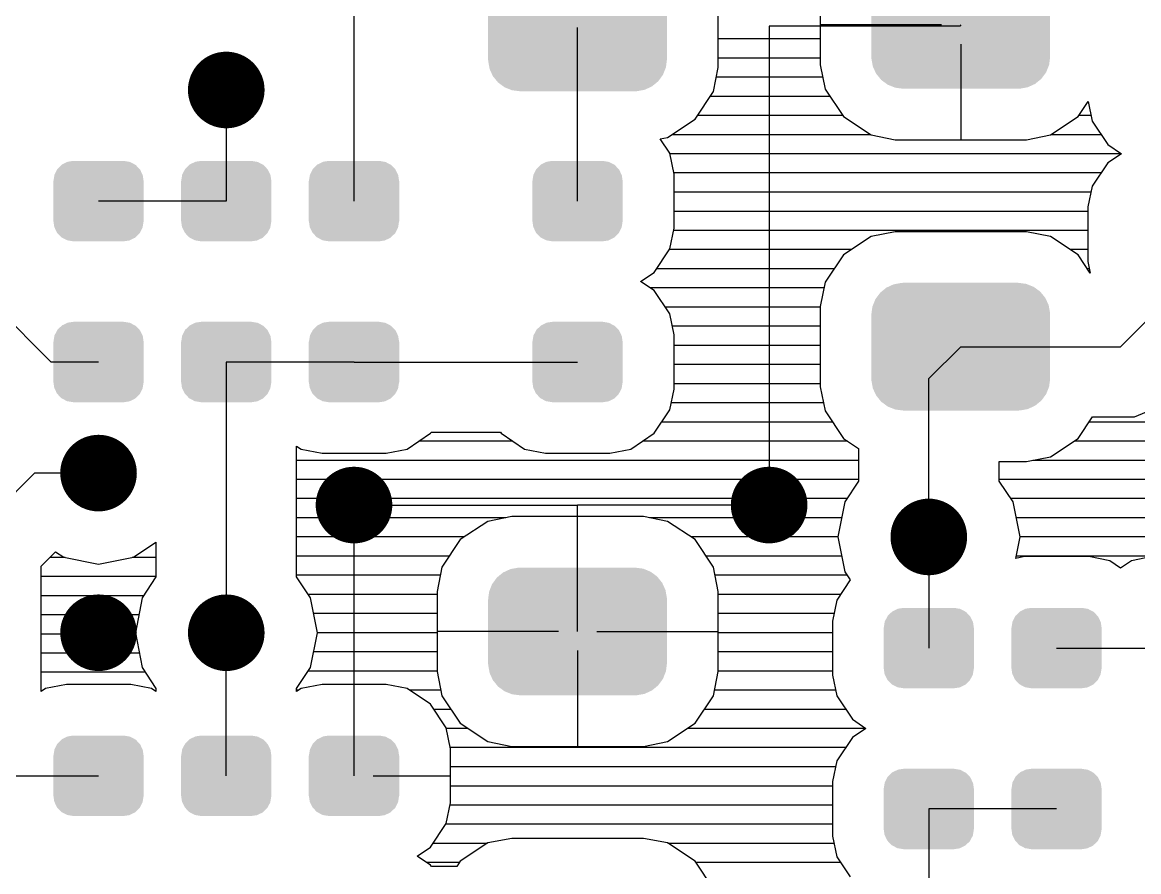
# Model space of a CAD drawing. Extents: x 295 to 953, y 10 to 290.
# Drawn here: x 596.56 to 620.97, y 237.42 to 256 of the extents above; entities that cross this region are included whole.
import ezdxf

# ---------------------------------------------------------------- set-up
doc = ezdxf.new("R2010")
doc.units = 0
doc.header["$LTSCALE"] = 5
doc.header["$MEASUREMENT"] = 0
doc.layers.get('0').update_dxf_attribs({"linetype": 'CONTINUOUS', "lineweight": 25})
doc.layers.add('DV-DPO-A6_BOT', color=7, linetype='CONTINUOUS')

msp = doc.modelspace()

# ---------------------------------------------------------------- linework, layer by layer
at = {"const_width": 0.838}
for points in [[(601.436, 254.522, -1), (600.598, 254.522, -1)], [(598.642, 246.14, -1), (597.804, 246.14, -1)], [(604.23, 245.441, -1), (603.392, 245.441, -1)], [(613.31, 245.441, -1), (612.472, 245.441, -1)], [(616.803, 244.743, -1), (615.965, 244.743, -1)], [(598.642, 242.647, -1), (597.804, 242.647, -1)], [(601.436, 242.647, -1), (600.598, 242.647, -1)]]:
    msp.add_lwpolyline(points, format="xyb", close=True, dxfattribs=at)
for points in [[(619.038, 255.248), (619.038, 256.645), (615.127, 255.248), (615.127, 256.645)], [(610.656, 255.192), (610.656, 256.589), (606.745, 255.192), (606.745, 256.589)], [(610.652, 255.156), (610.656, 255.192), (606.746, 255.156), (606.745, 255.192)], [(619.034, 255.212), (619.038, 255.248), (615.128, 255.212), (615.127, 255.248)], [(619.016, 255.073), (619.034, 255.212), (615.153, 255.073), (615.128, 255.212)], [(610.634, 255.017), (610.652, 255.156), (606.771, 255.017), (606.746, 255.156)], [(610.62, 254.982), (610.634, 255.017), (606.777, 254.982), (606.771, 255.017)], [(610.569, 254.853), (610.62, 254.982), (606.836, 254.853), (606.777, 254.982)], [(619.002, 255.038), (619.016, 255.073), (615.159, 255.038), (615.153, 255.073)], [(618.951, 254.909), (619.002, 255.038), (615.218, 254.909), (615.159, 255.038)], [(610.546, 254.822), (610.569, 254.853), (606.851, 254.822), (606.836, 254.853)], [(610.464, 254.711), (610.546, 254.822), (606.941, 254.711), (606.851, 254.822)], [(610.433, 254.686), (610.464, 254.711), (606.962, 254.686), (606.941, 254.711)], [(610.328, 254.6), (610.433, 254.686), (607.079, 254.6), (606.962, 254.686)], [(618.928, 254.878), (618.951, 254.909), (615.233, 254.878), (615.218, 254.909)], [(618.846, 254.767), (618.928, 254.878), (615.323, 254.767), (615.233, 254.878)], [(618.815, 254.741), (618.846, 254.767), (615.344, 254.741), (615.323, 254.767)], [(618.71, 254.656), (618.815, 254.741), (615.461, 254.656), (615.344, 254.741)], [(610.288, 254.581), (610.328, 254.6), (607.104, 254.581), (607.079, 254.6)], [(610.167, 254.526), (610.288, 254.581), (607.243, 254.526), (607.104, 254.581)], [(610.112, 254.516), (610.167, 254.526), (607.268, 254.516), (607.243, 254.526)], [(609.994, 254.495), (610.112, 254.516), (607.436, 254.495), (607.268, 254.516)], [(609.958, 254.494), (609.994, 254.495), (607.443, 254.494), (607.436, 254.495)], [(618.67, 254.637), (618.71, 254.656), (615.486, 254.637), (615.461, 254.656)], [(618.549, 254.582), (618.67, 254.637), (615.625, 254.582), (615.486, 254.637)], [(618.494, 254.572), (618.549, 254.582), (615.65, 254.572), (615.625, 254.582)], [(618.376, 254.55), (618.494, 254.572), (615.818, 254.55), (615.65, 254.572)], [(618.34, 254.55), (618.376, 254.55), (615.825, 254.55), (615.818, 254.55)], [(599.185, 252.67), (599.131, 252.782), (597.259, 252.67), (597.317, 252.782)], [(599.131, 252.782), (599.12, 252.794), (597.317, 252.782), (597.323, 252.794)], [(599.12, 252.794), (599.034, 252.883), (597.323, 252.794), (597.414, 252.883)], [(599.034, 252.883), (599.018, 252.891), (597.414, 252.883), (597.423, 252.891)], [(599.018, 252.891), (598.911, 252.948), (597.423, 252.891), (597.54, 252.948)], [(598.911, 252.948), (598.884, 252.952), (597.54, 252.948), (597.549, 252.952)], [(598.884, 252.952), (598.773, 252.971), (597.549, 252.952), (597.672, 252.971)], [(601.979, 252.67), (601.925, 252.782), (600.053, 252.67), (600.111, 252.782)], [(601.925, 252.782), (601.914, 252.794), (600.111, 252.782), (600.117, 252.794)], [(601.914, 252.794), (601.828, 252.883), (600.117, 252.794), (600.208, 252.883)], [(601.828, 252.883), (601.812, 252.891), (600.208, 252.883), (600.217, 252.891)], [(601.812, 252.891), (601.705, 252.948), (600.217, 252.891), (600.334, 252.948)], [(601.705, 252.948), (601.678, 252.952), (600.334, 252.948), (600.343, 252.952)], [(601.678, 252.952), (601.567, 252.971), (600.343, 252.952), (600.466, 252.971)], [(604.773, 252.67), (604.719, 252.782), (602.847, 252.67), (602.905, 252.782)], [(604.719, 252.782), (604.708, 252.794), (602.905, 252.782), (602.911, 252.794)], [(604.708, 252.794), (604.622, 252.883), (602.911, 252.794), (603.002, 252.883)], [(604.622, 252.883), (604.606, 252.891), (603.002, 252.883), (603.011, 252.891)], [(604.606, 252.891), (604.499, 252.948), (603.011, 252.891), (603.128, 252.948)], [(604.499, 252.948), (604.472, 252.952), (603.128, 252.948), (603.137, 252.952)], [(604.472, 252.952), (604.361, 252.971), (603.137, 252.952), (603.26, 252.971)], [(609.662, 252.67), (609.609, 252.782), (607.736, 252.67), (607.795, 252.782)], [(609.609, 252.782), (609.597, 252.794), (607.795, 252.782), (607.801, 252.794)], [(609.597, 252.794), (609.512, 252.883), (607.801, 252.794), (607.892, 252.883)], [(609.512, 252.883), (609.496, 252.891), (607.892, 252.883), (607.901, 252.891)], [(609.496, 252.891), (609.388, 252.948), (607.901, 252.891), (608.017, 252.948)], [(609.388, 252.948), (609.362, 252.952), (608.017, 252.948), (608.026, 252.952)], [(609.362, 252.952), (609.251, 252.971), (608.026, 252.952), (608.15, 252.971)], [(599.212, 251.649), (599.212, 252.532), (597.234, 251.649), (597.234, 252.532)], [(599.209, 252.532), (599.191, 252.656), (597.237, 252.532), (597.257, 252.656)], [(599.191, 252.656), (599.185, 252.67), (597.257, 252.656), (597.259, 252.67)], [(602.006, 251.649), (602.006, 252.532), (600.028, 251.649), (600.028, 252.532)], [(602.003, 252.532), (601.985, 252.656), (600.031, 252.532), (600.051, 252.656)], [(601.985, 252.656), (601.979, 252.67), (600.051, 252.656), (600.053, 252.67)], [(604.8, 251.649), (604.8, 252.532), (602.822, 251.649), (602.822, 252.532)], [(604.797, 252.532), (604.779, 252.656), (602.825, 252.532), (602.845, 252.656)], [(604.779, 252.656), (604.773, 252.67), (602.845, 252.656), (602.847, 252.67)], [(609.689, 251.649), (609.689, 252.532), (607.711, 251.649), (607.711, 252.532)], [(609.687, 252.532), (609.669, 252.656), (607.714, 252.532), (607.734, 252.656)], [(609.669, 252.656), (609.662, 252.67), (607.734, 252.656), (607.736, 252.67)], [(599.189, 251.526), (599.209, 251.649), (597.254, 251.526), (597.237, 251.649)], [(599.187, 251.512), (599.189, 251.526), (597.261, 251.512), (597.254, 251.526)], [(599.129, 251.4), (599.187, 251.512), (597.315, 251.4), (597.261, 251.512)], [(601.983, 251.526), (602.003, 251.649), (600.048, 251.526), (600.031, 251.649)], [(601.981, 251.512), (601.983, 251.526), (600.055, 251.512), (600.048, 251.526)], [(601.923, 251.4), (601.981, 251.512), (600.109, 251.4), (600.055, 251.512)], [(604.777, 251.526), (604.797, 251.649), (602.842, 251.526), (602.825, 251.649)], [(604.775, 251.512), (604.777, 251.526), (602.849, 251.512), (602.842, 251.526)], [(604.717, 251.4), (604.775, 251.512), (602.903, 251.4), (602.849, 251.512)], [(609.667, 251.526), (609.687, 251.649), (607.732, 251.526), (607.714, 251.649)], [(609.664, 251.512), (609.667, 251.526), (607.739, 251.512), (607.732, 251.526)], [(609.606, 251.4), (609.664, 251.512), (607.792, 251.4), (607.739, 251.512)], [(599.123, 251.388), (599.129, 251.4), (597.326, 251.388), (597.315, 251.4)], [(599.031, 251.299), (599.123, 251.388), (597.411, 251.299), (597.326, 251.388)], [(599.023, 251.29), (599.031, 251.299), (597.428, 251.29), (597.411, 251.299)], [(598.906, 251.234), (599.023, 251.29), (597.535, 251.234), (597.428, 251.29)], [(601.917, 251.388), (601.923, 251.4), (600.12, 251.388), (600.109, 251.4)], [(601.825, 251.299), (601.917, 251.388), (600.205, 251.299), (600.12, 251.388)], [(601.817, 251.29), (601.825, 251.299), (600.222, 251.29), (600.205, 251.299)], [(601.7, 251.234), (601.817, 251.29), (600.329, 251.234), (600.222, 251.29)], [(604.711, 251.388), (604.717, 251.4), (602.914, 251.388), (602.903, 251.4)], [(604.619, 251.299), (604.711, 251.388), (602.999, 251.299), (602.914, 251.388)], [(604.611, 251.29), (604.619, 251.299), (603.016, 251.29), (602.999, 251.299)], [(604.494, 251.234), (604.611, 251.29), (603.123, 251.234), (603.016, 251.29)], [(609.6, 251.388), (609.606, 251.4), (607.804, 251.388), (607.792, 251.4)], [(609.509, 251.299), (609.6, 251.388), (607.889, 251.299), (607.804, 251.388)], [(609.5, 251.29), (609.509, 251.299), (607.905, 251.29), (607.889, 251.299)], [(609.384, 251.234), (609.5, 251.29), (608.012, 251.234), (607.905, 251.29)], [(598.897, 251.229), (598.906, 251.234), (597.561, 251.229), (597.535, 251.234)], [(598.773, 251.211), (598.897, 251.229), (597.672, 251.211), (597.561, 251.229)], [(601.691, 251.229), (601.7, 251.234), (600.355, 251.229), (600.329, 251.234)], [(601.567, 251.211), (601.691, 251.229), (600.466, 251.211), (600.355, 251.229)], [(604.485, 251.229), (604.494, 251.234), (603.149, 251.229), (603.123, 251.234)], [(604.361, 251.211), (604.485, 251.229), (603.26, 251.211), (603.149, 251.229)], [(609.374, 251.229), (609.384, 251.234), (608.039, 251.229), (608.012, 251.234)], [(609.251, 251.211), (609.374, 251.229), (608.15, 251.211), (608.039, 251.229)], [(618.515, 250.28), (618.347, 250.302), (615.671, 250.28), (615.789, 250.302)], [(618.347, 250.302), (618.34, 250.303), (615.789, 250.302), (615.825, 250.303)], [(618.932, 249.974), (618.842, 250.085), (615.237, 249.974), (615.319, 250.085)], [(618.842, 250.085), (618.821, 250.111), (615.319, 250.085), (615.35, 250.111)], [(618.821, 250.111), (618.703, 250.197), (615.35, 250.111), (615.455, 250.197)], [(618.703, 250.197), (618.678, 250.215), (615.455, 250.197), (615.495, 250.215)], [(618.678, 250.215), (618.54, 250.27), (615.495, 250.215), (615.615, 250.27)], [(618.54, 250.27), (618.515, 250.28), (615.615, 250.27), (615.671, 250.28)], [(619.012, 249.779), (619.006, 249.814), (615.149, 249.779), (615.163, 249.814)], [(619.006, 249.814), (618.947, 249.943), (615.163, 249.814), (615.214, 249.943)], [(618.947, 249.943), (618.932, 249.974), (615.214, 249.943), (615.237, 249.974)], [(619.038, 249.604), (619.037, 249.64), (615.127, 249.604), (615.131, 249.64)], [(619.038, 248.207), (619.038, 249.604), (615.127, 248.207), (615.127, 249.604)], [(619.037, 249.64), (619.012, 249.779), (615.131, 249.64), (615.149, 249.779)], [(599.12, 249.274), (599.034, 249.362), (597.323, 249.274), (597.414, 249.362)], [(599.034, 249.362), (599.018, 249.371), (597.414, 249.362), (597.423, 249.371)], [(599.018, 249.371), (598.911, 249.427), (597.423, 249.371), (597.54, 249.427)], [(598.911, 249.427), (598.884, 249.432), (597.54, 249.427), (597.549, 249.432)], [(598.884, 249.432), (598.773, 249.45), (597.549, 249.432), (597.672, 249.45)], [(601.914, 249.274), (601.828, 249.362), (600.117, 249.274), (600.208, 249.362)], [(601.828, 249.362), (601.812, 249.371), (600.208, 249.362), (600.217, 249.371)], [(601.812, 249.371), (601.705, 249.427), (600.217, 249.371), (600.334, 249.427)], [(601.705, 249.427), (601.678, 249.432), (600.334, 249.427), (600.343, 249.432)], [(601.678, 249.432), (601.567, 249.45), (600.343, 249.432), (600.466, 249.45)], [(604.708, 249.274), (604.622, 249.362), (602.911, 249.274), (603.002, 249.362)], [(604.622, 249.362), (604.606, 249.371), (603.002, 249.362), (603.011, 249.371)], [(604.606, 249.371), (604.499, 249.427), (603.011, 249.371), (603.128, 249.427)], [(604.499, 249.427), (604.472, 249.432), (603.128, 249.427), (603.137, 249.432)], [(604.472, 249.432), (604.361, 249.45), (603.137, 249.432), (603.26, 249.45)], [(609.597, 249.274), (609.512, 249.362), (607.801, 249.274), (607.892, 249.362)], [(609.512, 249.362), (609.496, 249.371), (607.892, 249.362), (607.901, 249.371)], [(609.496, 249.371), (609.388, 249.427), (607.901, 249.371), (608.017, 249.427)], [(609.388, 249.427), (609.362, 249.432), (608.017, 249.427), (608.026, 249.432)], [(609.362, 249.432), (609.251, 249.45), (608.026, 249.432), (608.15, 249.45)], [(599.209, 249.012), (599.191, 249.136), (597.237, 249.012), (597.257, 249.136)], [(599.191, 249.136), (599.185, 249.15), (597.257, 249.136), (597.259, 249.15)], [(599.185, 249.15), (599.131, 249.262), (597.259, 249.15), (597.317, 249.262)], [(599.131, 249.262), (599.12, 249.274), (597.317, 249.262), (597.323, 249.274)], [(602.003, 249.012), (601.985, 249.136), (600.031, 249.012), (600.051, 249.136)], [(601.985, 249.136), (601.979, 249.15), (600.051, 249.136), (600.053, 249.15)], [(601.979, 249.15), (601.925, 249.262), (600.053, 249.15), (600.111, 249.262)], [(601.925, 249.262), (601.914, 249.274), (600.111, 249.262), (600.117, 249.274)], [(604.797, 249.012), (604.779, 249.136), (602.825, 249.012), (602.845, 249.136)], [(604.779, 249.136), (604.773, 249.15), (602.845, 249.136), (602.847, 249.15)], [(604.773, 249.15), (604.719, 249.262), (602.847, 249.15), (602.905, 249.262)], [(604.719, 249.262), (604.708, 249.274), (602.905, 249.262), (602.911, 249.274)], [(609.687, 249.012), (609.669, 249.136), (607.714, 249.012), (607.734, 249.136)], [(609.669, 249.136), (609.662, 249.15), (607.734, 249.136), (607.736, 249.15)], [(609.662, 249.15), (609.609, 249.262), (607.736, 249.15), (607.795, 249.262)], [(609.609, 249.262), (609.597, 249.274), (607.795, 249.262), (607.801, 249.274)], [(599.212, 248.129), (599.212, 249.012), (597.234, 248.129), (597.234, 249.012)], [(602.006, 248.129), (602.006, 249.012), (600.028, 248.129), (600.028, 249.012)], [(604.8, 248.129), (604.8, 249.012), (602.822, 248.129), (602.822, 249.012)], [(609.689, 248.129), (609.689, 249.012), (607.711, 248.129), (607.711, 249.012)], [(599.189, 248.005), (599.209, 248.129), (597.254, 248.005), (597.237, 248.129)], [(601.983, 248.005), (602.003, 248.129), (600.048, 248.005), (600.031, 248.129)], [(604.777, 248.005), (604.797, 248.129), (602.842, 248.005), (602.825, 248.129)], [(609.667, 248.005), (609.687, 248.129), (607.732, 248.005), (607.714, 248.129)], [(619.034, 248.171), (619.038, 248.207), (615.128, 248.171), (615.127, 248.207)], [(619.016, 248.032), (619.034, 248.171), (615.153, 248.032), (615.128, 248.171)], [(599.187, 247.991), (599.189, 248.005), (597.261, 247.991), (597.254, 248.005)], [(599.129, 247.879), (599.187, 247.991), (597.315, 247.879), (597.261, 247.991)], [(599.123, 247.867), (599.129, 247.879), (597.326, 247.867), (597.315, 247.879)], [(599.031, 247.779), (599.123, 247.867), (597.411, 247.779), (597.326, 247.867)], [(601.981, 247.991), (601.983, 248.005), (600.055, 247.991), (600.048, 248.005)], [(601.923, 247.879), (601.981, 247.991), (600.109, 247.879), (600.055, 247.991)], [(601.917, 247.867), (601.923, 247.879), (600.12, 247.867), (600.109, 247.879)], [(601.825, 247.779), (601.917, 247.867), (600.205, 247.779), (600.12, 247.867)], [(604.775, 247.991), (604.777, 248.005), (602.849, 247.991), (602.842, 248.005)], [(604.717, 247.879), (604.775, 247.991), (602.903, 247.879), (602.849, 247.991)], [(604.711, 247.867), (604.717, 247.879), (602.914, 247.867), (602.903, 247.879)], [(604.619, 247.779), (604.711, 247.867), (602.999, 247.779), (602.914, 247.867)], [(609.664, 247.991), (609.667, 248.005), (607.739, 247.991), (607.732, 248.005)], [(609.606, 247.879), (609.664, 247.991), (607.792, 247.879), (607.739, 247.991)], [(609.6, 247.867), (609.606, 247.879), (607.804, 247.867), (607.792, 247.879)], [(609.509, 247.779), (609.6, 247.867), (607.889, 247.779), (607.804, 247.867)], [(619.002, 247.997), (619.016, 248.032), (615.159, 247.997), (615.153, 248.032)], [(618.951, 247.868), (619.002, 247.997), (615.218, 247.868), (615.159, 247.997)], [(618.928, 247.837), (618.951, 247.868), (615.233, 247.837), (615.218, 247.868)], [(599.023, 247.77), (599.031, 247.779), (597.428, 247.77), (597.411, 247.779)], [(598.906, 247.713), (599.023, 247.77), (597.535, 247.713), (597.428, 247.77)], [(598.897, 247.709), (598.906, 247.713), (597.561, 247.709), (597.535, 247.713)], [(598.773, 247.69), (598.897, 247.709), (597.672, 247.69), (597.561, 247.709)], [(601.817, 247.77), (601.825, 247.779), (600.222, 247.77), (600.205, 247.779)], [(601.7, 247.713), (601.817, 247.77), (600.329, 247.713), (600.222, 247.77)], [(601.691, 247.709), (601.7, 247.713), (600.355, 247.709), (600.329, 247.713)], [(601.567, 247.69), (601.691, 247.709), (600.466, 247.69), (600.355, 247.709)], [(604.611, 247.77), (604.619, 247.779), (603.016, 247.77), (602.999, 247.779)], [(604.494, 247.713), (604.611, 247.77), (603.123, 247.713), (603.016, 247.77)], [(604.485, 247.709), (604.494, 247.713), (603.149, 247.709), (603.123, 247.713)], [(604.361, 247.69), (604.485, 247.709), (603.26, 247.69), (603.149, 247.709)], [(609.5, 247.77), (609.509, 247.779), (607.905, 247.77), (607.889, 247.779)], [(609.384, 247.713), (609.5, 247.77), (608.012, 247.713), (607.905, 247.77)], [(609.374, 247.709), (609.384, 247.713), (608.039, 247.709), (608.012, 247.713)], [(609.251, 247.69), (609.374, 247.709), (608.15, 247.69), (608.039, 247.709)], [(618.846, 247.726), (618.928, 247.837), (615.323, 247.726), (615.233, 247.837)], [(618.815, 247.701), (618.846, 247.726), (615.344, 247.701), (615.323, 247.726)], [(618.71, 247.615), (618.815, 247.701), (615.461, 247.615), (615.344, 247.701)], [(618.67, 247.596), (618.71, 247.615), (615.486, 247.596), (615.461, 247.615)], [(618.549, 247.541), (618.67, 247.596), (615.625, 247.541), (615.486, 247.596)], [(618.494, 247.531), (618.549, 247.541), (615.65, 247.531), (615.625, 247.541)], [(618.376, 247.51), (618.494, 247.531), (615.818, 247.51), (615.65, 247.531)], [(618.34, 247.509), (618.376, 247.51), (615.825, 247.509), (615.818, 247.51)], [(610.439, 243.88), (610.321, 243.966), (606.968, 243.88), (607.073, 243.966)], [(610.321, 243.966), (610.296, 243.984), (607.073, 243.966), (607.113, 243.984)], [(610.296, 243.984), (610.158, 244.04), (607.113, 243.984), (607.233, 244.04)], [(610.158, 244.04), (610.133, 244.05), (607.233, 244.04), (607.289, 244.05)], [(610.133, 244.05), (609.965, 244.071), (607.289, 244.05), (607.407, 244.071)], [(609.965, 244.071), (609.958, 244.072), (607.407, 244.071), (607.443, 244.072)], [(610.624, 243.583), (610.565, 243.712), (606.781, 243.583), (606.832, 243.712)], [(610.565, 243.712), (610.55, 243.743), (606.832, 243.712), (606.855, 243.743)], [(610.55, 243.743), (610.46, 243.854), (606.855, 243.743), (606.937, 243.854)], [(610.46, 243.854), (610.439, 243.88), (606.937, 243.854), (606.968, 243.88)], [(610.655, 243.41), (610.63, 243.548), (606.749, 243.41), (606.767, 243.548)], [(610.63, 243.548), (610.624, 243.583), (606.767, 243.548), (606.781, 243.583)], [(610.656, 243.374), (610.655, 243.41), (606.745, 243.374), (606.749, 243.41)], [(610.656, 241.977), (610.656, 243.374), (606.745, 241.977), (606.745, 243.374)], [(617.346, 242.891), (617.292, 243.003), (615.42, 242.891), (615.478, 243.003)], [(617.292, 243.003), (617.281, 243.015), (615.478, 243.003), (615.484, 243.015)], [(617.281, 243.015), (617.195, 243.104), (615.484, 243.015), (615.575, 243.104)], [(617.195, 243.104), (617.179, 243.112), (615.575, 243.104), (615.584, 243.112)], [(617.179, 243.112), (617.072, 243.169), (615.584, 243.112), (615.701, 243.169)], [(617.072, 243.169), (617.045, 243.173), (615.701, 243.169), (615.71, 243.173)], [(617.045, 243.173), (616.934, 243.192), (615.71, 243.173), (615.833, 243.192)], [(620.14, 242.891), (620.086, 243.003), (618.214, 242.891), (618.272, 243.003)], [(620.086, 243.003), (620.075, 243.015), (618.272, 243.003), (618.278, 243.015)], [(620.075, 243.015), (619.989, 243.104), (618.278, 243.015), (618.369, 243.104)], [(619.989, 243.104), (619.973, 243.112), (618.369, 243.104), (618.378, 243.112)], [(619.973, 243.112), (619.866, 243.169), (618.378, 243.112), (618.495, 243.169)], [(619.866, 243.169), (619.839, 243.173), (618.495, 243.169), (618.504, 243.173)], [(619.839, 243.173), (619.728, 243.192), (618.504, 243.173), (618.627, 243.192)], [(617.373, 241.87), (617.373, 242.753), (615.395, 241.87), (615.395, 242.753)], [(617.37, 242.753), (617.352, 242.877), (615.398, 242.753), (615.418, 242.877)], [(617.352, 242.877), (617.346, 242.891), (615.418, 242.877), (615.42, 242.891)], [(620.167, 241.87), (620.167, 242.753), (618.189, 241.87), (618.189, 242.753)], [(620.164, 242.753), (620.146, 242.877), (618.192, 242.753), (618.212, 242.877)], [(620.146, 242.877), (620.14, 242.891), (618.212, 242.877), (618.214, 242.891)], [(610.652, 241.94), (610.656, 241.977), (606.746, 241.94), (606.745, 241.977)], [(610.634, 241.802), (610.652, 241.94), (606.771, 241.802), (606.746, 241.94)], [(610.62, 241.767), (610.634, 241.802), (606.777, 241.767), (606.771, 241.802)], [(610.569, 241.638), (610.62, 241.767), (606.836, 241.638), (606.777, 241.767)], [(617.35, 241.747), (617.37, 241.87), (615.415, 241.747), (615.398, 241.87)], [(617.348, 241.733), (617.35, 241.747), (615.422, 241.733), (615.415, 241.747)], [(620.144, 241.747), (620.164, 241.87), (618.209, 241.747), (618.192, 241.87)], [(620.142, 241.733), (620.144, 241.747), (618.216, 241.733), (618.209, 241.747)], [(610.546, 241.607), (610.569, 241.638), (606.851, 241.607), (606.836, 241.638)], [(610.464, 241.496), (610.546, 241.607), (606.941, 241.496), (606.851, 241.607)], [(617.29, 241.621), (617.348, 241.733), (615.476, 241.621), (615.422, 241.733)], [(617.284, 241.609), (617.29, 241.621), (615.487, 241.609), (615.476, 241.621)], [(617.192, 241.52), (617.284, 241.609), (615.572, 241.52), (615.487, 241.609)], [(617.184, 241.511), (617.192, 241.52), (615.589, 241.511), (615.572, 241.52)], [(617.067, 241.455), (617.184, 241.511), (615.696, 241.455), (615.589, 241.511)], [(620.084, 241.621), (620.142, 241.733), (618.27, 241.621), (618.216, 241.733)], [(620.078, 241.609), (620.084, 241.621), (618.281, 241.609), (618.27, 241.621)], [(619.986, 241.52), (620.078, 241.609), (618.366, 241.52), (618.281, 241.609)], [(619.978, 241.511), (619.986, 241.52), (618.383, 241.511), (618.366, 241.52)], [(619.861, 241.455), (619.978, 241.511), (618.49, 241.455), (618.383, 241.511)], [(610.433, 241.47), (610.464, 241.496), (606.962, 241.47), (606.941, 241.496)], [(610.328, 241.384), (610.433, 241.47), (607.079, 241.384), (606.962, 241.47)], [(610.288, 241.366), (610.328, 241.384), (607.104, 241.366), (607.079, 241.384)], [(610.167, 241.31), (610.288, 241.366), (607.243, 241.31), (607.104, 241.366)], [(610.112, 241.3), (610.167, 241.31), (607.268, 241.3), (607.243, 241.31)], [(609.994, 241.279), (610.112, 241.3), (607.436, 241.279), (607.268, 241.3)], [(609.958, 241.278), (609.994, 241.279), (607.443, 241.278), (607.436, 241.279)], [(617.058, 241.45), (617.067, 241.455), (615.722, 241.45), (615.696, 241.455)], [(616.934, 241.432), (617.058, 241.45), (615.833, 241.432), (615.722, 241.45)], [(619.852, 241.45), (619.861, 241.455), (618.516, 241.45), (618.49, 241.455)], [(619.728, 241.432), (619.852, 241.45), (618.627, 241.432), (618.516, 241.45)], [(599.12, 240.221), (599.034, 240.31), (597.323, 240.221), (597.414, 240.31)], [(599.034, 240.31), (599.018, 240.318), (597.414, 240.31), (597.423, 240.318)], [(599.018, 240.318), (598.911, 240.375), (597.423, 240.318), (597.54, 240.375)], [(598.911, 240.375), (598.884, 240.379), (597.54, 240.375), (597.549, 240.379)], [(598.884, 240.379), (598.773, 240.398), (597.549, 240.379), (597.672, 240.398)], [(601.914, 240.221), (601.828, 240.31), (600.117, 240.221), (600.208, 240.31)], [(601.828, 240.31), (601.812, 240.318), (600.208, 240.31), (600.217, 240.318)], [(601.812, 240.318), (601.705, 240.375), (600.217, 240.318), (600.334, 240.375)], [(601.705, 240.375), (601.678, 240.379), (600.334, 240.375), (600.343, 240.379)], [(601.678, 240.379), (601.567, 240.398), (600.343, 240.379), (600.466, 240.398)], [(604.708, 240.221), (604.622, 240.31), (602.911, 240.221), (603.002, 240.31)], [(604.622, 240.31), (604.606, 240.318), (603.002, 240.31), (603.011, 240.318)], [(604.606, 240.318), (604.499, 240.375), (603.011, 240.318), (603.128, 240.375)], [(604.499, 240.375), (604.472, 240.379), (603.128, 240.375), (603.137, 240.379)], [(604.472, 240.379), (604.361, 240.398), (603.137, 240.379), (603.26, 240.398)], [(599.209, 239.959), (599.191, 240.083), (597.237, 239.959), (597.257, 240.083)], [(599.191, 240.083), (599.185, 240.097), (597.257, 240.083), (597.259, 240.097)], [(599.185, 240.097), (599.131, 240.209), (597.259, 240.097), (597.317, 240.209)], [(599.131, 240.209), (599.12, 240.221), (597.317, 240.209), (597.323, 240.221)], [(602.003, 239.959), (601.985, 240.083), (600.031, 239.959), (600.051, 240.083)], [(601.985, 240.083), (601.979, 240.097), (600.051, 240.083), (600.053, 240.097)], [(601.979, 240.097), (601.925, 240.209), (600.053, 240.097), (600.111, 240.209)], [(601.925, 240.209), (601.914, 240.221), (600.111, 240.209), (600.117, 240.221)], [(604.797, 239.959), (604.779, 240.083), (602.825, 239.959), (602.845, 240.083)], [(604.779, 240.083), (604.773, 240.097), (602.845, 240.083), (602.847, 240.097)], [(604.773, 240.097), (604.719, 240.209), (602.847, 240.097), (602.905, 240.209)], [(604.719, 240.209), (604.708, 240.221), (602.905, 240.209), (602.911, 240.221)], [(599.212, 239.076), (599.212, 239.959), (597.234, 239.076), (597.234, 239.959)], [(602.006, 239.076), (602.006, 239.959), (600.028, 239.076), (600.028, 239.959)], [(604.8, 239.076), (604.8, 239.959), (602.822, 239.076), (602.822, 239.959)], [(617.281, 239.495), (617.195, 239.583), (615.484, 239.495), (615.575, 239.583)], [(617.195, 239.583), (617.179, 239.592), (615.575, 239.583), (615.584, 239.592)], [(617.179, 239.592), (617.072, 239.648), (615.584, 239.592), (615.701, 239.648)], [(617.072, 239.648), (617.045, 239.653), (615.701, 239.648), (615.71, 239.653)], [(617.045, 239.653), (616.934, 239.671), (615.71, 239.653), (615.833, 239.671)], [(620.075, 239.495), (619.989, 239.583), (618.278, 239.495), (618.369, 239.583)], [(619.989, 239.583), (619.973, 239.592), (618.369, 239.583), (618.378, 239.592)], [(619.973, 239.592), (619.866, 239.648), (618.378, 239.592), (618.495, 239.648)], [(619.866, 239.648), (619.839, 239.653), (618.495, 239.648), (618.504, 239.653)], [(619.839, 239.653), (619.728, 239.671), (618.504, 239.653), (618.627, 239.671)], [(617.37, 239.233), (617.352, 239.357), (615.398, 239.233), (615.418, 239.357)], [(617.352, 239.357), (617.346, 239.371), (615.418, 239.357), (615.42, 239.371)], [(617.346, 239.371), (617.292, 239.483), (615.42, 239.371), (615.478, 239.483)], [(617.292, 239.483), (617.281, 239.495), (615.478, 239.483), (615.484, 239.495)], [(620.164, 239.233), (620.146, 239.357), (618.192, 239.233), (618.212, 239.357)], [(620.146, 239.357), (620.14, 239.371), (618.212, 239.357), (618.214, 239.371)], [(620.14, 239.371), (620.086, 239.483), (618.214, 239.371), (618.272, 239.483)], [(620.086, 239.483), (620.075, 239.495), (618.272, 239.483), (618.278, 239.495)], [(599.189, 238.953), (599.209, 239.076), (597.254, 238.953), (597.237, 239.076)], [(601.983, 238.953), (602.003, 239.076), (600.048, 238.953), (600.031, 239.076)], [(604.777, 238.953), (604.797, 239.076), (602.842, 238.953), (602.825, 239.076)], [(617.373, 238.35), (617.373, 239.233), (615.395, 238.35), (615.395, 239.233)], [(620.167, 238.35), (620.167, 239.233), (618.189, 238.35), (618.189, 239.233)], [(599.187, 238.939), (599.189, 238.953), (597.261, 238.939), (597.254, 238.953)], [(599.129, 238.827), (599.187, 238.939), (597.315, 238.827), (597.261, 238.939)], [(599.123, 238.815), (599.129, 238.827), (597.326, 238.815), (597.315, 238.827)], [(599.031, 238.726), (599.123, 238.815), (597.411, 238.726), (597.326, 238.815)], [(601.981, 238.939), (601.983, 238.953), (600.055, 238.939), (600.048, 238.953)], [(601.923, 238.827), (601.981, 238.939), (600.109, 238.827), (600.055, 238.939)], [(601.917, 238.815), (601.923, 238.827), (600.12, 238.815), (600.109, 238.827)], [(601.825, 238.726), (601.917, 238.815), (600.205, 238.726), (600.12, 238.815)], [(604.775, 238.939), (604.777, 238.953), (602.849, 238.939), (602.842, 238.953)], [(604.717, 238.827), (604.775, 238.939), (602.903, 238.827), (602.849, 238.939)], [(604.711, 238.815), (604.717, 238.827), (602.914, 238.815), (602.903, 238.827)], [(604.619, 238.726), (604.711, 238.815), (602.999, 238.726), (602.914, 238.815)], [(599.023, 238.717), (599.031, 238.726), (597.428, 238.717), (597.411, 238.726)], [(598.906, 238.661), (599.023, 238.717), (597.535, 238.661), (597.428, 238.717)], [(598.897, 238.656), (598.906, 238.661), (597.561, 238.656), (597.535, 238.661)], [(598.773, 238.638), (598.897, 238.656), (597.672, 238.638), (597.561, 238.656)], [(601.817, 238.717), (601.825, 238.726), (600.222, 238.717), (600.205, 238.726)], [(601.7, 238.661), (601.817, 238.717), (600.329, 238.661), (600.222, 238.717)], [(601.691, 238.656), (601.7, 238.661), (600.355, 238.656), (600.329, 238.661)], [(601.567, 238.638), (601.691, 238.656), (600.466, 238.638), (600.355, 238.656)], [(604.611, 238.717), (604.619, 238.726), (603.016, 238.717), (602.999, 238.726)], [(604.494, 238.661), (604.611, 238.717), (603.123, 238.661), (603.016, 238.717)], [(604.485, 238.656), (604.494, 238.661), (603.149, 238.656), (603.123, 238.661)], [(604.361, 238.638), (604.485, 238.656), (603.26, 238.638), (603.149, 238.656)], [(617.35, 238.226), (617.37, 238.35), (615.415, 238.226), (615.398, 238.35)], [(620.144, 238.226), (620.164, 238.35), (618.209, 238.226), (618.192, 238.35)], [(617.348, 238.212), (617.35, 238.226), (615.422, 238.212), (615.415, 238.226)], [(617.29, 238.1), (617.348, 238.212), (615.476, 238.1), (615.422, 238.212)], [(617.284, 238.088), (617.29, 238.1), (615.487, 238.088), (615.476, 238.1)], [(617.192, 238), (617.284, 238.088), (615.572, 238), (615.487, 238.088)], [(620.142, 238.212), (620.144, 238.226), (618.216, 238.212), (618.209, 238.226)], [(620.084, 238.1), (620.142, 238.212), (618.27, 238.1), (618.216, 238.212)], [(620.078, 238.088), (620.084, 238.1), (618.281, 238.088), (618.27, 238.1)], [(619.986, 238), (620.078, 238.088), (618.366, 238), (618.281, 238.088)], [(617.184, 237.991), (617.192, 238), (615.589, 237.991), (615.572, 238)], [(617.067, 237.934), (617.184, 237.991), (615.696, 237.934), (615.589, 237.991)], [(617.058, 237.93), (617.067, 237.934), (615.722, 237.93), (615.696, 237.934)], [(616.934, 237.911), (617.058, 237.93), (615.833, 237.911), (615.722, 237.93)], [(619.978, 237.991), (619.986, 238), (618.383, 237.991), (618.366, 238)], [(619.861, 237.934), (619.978, 237.991), (618.49, 237.934), (618.383, 237.991)], [(619.852, 237.93), (619.861, 237.934), (618.516, 237.93), (618.49, 237.934)], [(619.728, 237.911), (619.852, 237.93), (618.627, 237.911), (618.516, 237.93)]]:
    msp.add_solid(points)
at = {"layer": 'DV-DPO-A6_BOT'}
for p, q in [((611.774, 255.013), (611.774, 256.768)), ((614.009, 256.824), (614.009, 255.069)), ((603.811, 252.091), (603.811, 256.517)), ((612.891, 255.919), (612.891, 245.441)), ((617.06, 255.919), (612.891, 255.919)), ((616.663, 255.947), (614.009, 255.947)), ((617.082, 255.947), (617.06, 255.919)), ((608.7, 252.091), (608.7, 255.891)), ((614.009, 255.639), (611.774, 255.639)), ((617.082, 255.527), (617.082, 253.432)), ((614.009, 255.22), (611.774, 255.22)), ((611.673, 254.488), (611.774, 255.013)), ((614.009, 255.069), (614.115, 254.538)), ((614.065, 254.801), (611.735, 254.801)), ((601.017, 254.522), (601.017, 252.091)), ((611.271, 253.885), (611.673, 254.488)), ((614.115, 254.538), (614.518, 253.94)), ((614.221, 254.382), (611.601, 254.382)), ((619.653, 253.94), (619.871, 254.27)), ((619.871, 254.27), (619.96, 253.84)), ((614.501, 253.963), (611.321, 253.963)), ((619.932, 253.963), (619.67, 253.963)), ((610.667, 253.482), (611.271, 253.885)), ((614.518, 253.94), (615.121, 253.538)), ((619.049, 253.538), (619.653, 253.94)), ((619.96, 253.84), (620.301, 253.326)), ((610.511, 253.454), (610.667, 253.482)), ((615.11, 253.544), (610.762, 253.544)), ((615.121, 253.538), (615.646, 253.432)), ((618.524, 253.432), (619.049, 253.538)), ((620.156, 253.544), (619.061, 253.544)), ((610.718, 253.141), (610.511, 253.454)), ((615.646, 253.432), (618.524, 253.432)), ((620.301, 253.326), (620.597, 253.125)), ((610.813, 252.683), (610.718, 253.141)), ((620.597, 253.125), (610.723, 253.125)), ((620.597, 253.125), (620.301, 252.929)), ((620.301, 252.929), (619.96, 252.415)), ((620.156, 252.706), (610.807, 252.706)), ((610.813, 251.498), (610.813, 252.683)), ((619.932, 252.286), (610.813, 252.286)), ((619.96, 252.415), (619.865, 251.962)), ((601.017, 252.091), (598.223, 252.091)), ((619.865, 251.867), (610.813, 251.867)), ((619.865, 251.962), (619.865, 250.772)), ((610.718, 251.046), (610.813, 251.498)), ((619.865, 251.448), (610.801, 251.448)), ((615.121, 251.32), (614.518, 250.917)), ((615.646, 251.42), (615.121, 251.32)), ((618.524, 251.42), (615.646, 251.42)), ((619.049, 251.32), (618.524, 251.42)), ((619.653, 250.917), (619.049, 251.32)), ((610.377, 250.532), (610.718, 251.046)), ((614.691, 251.029), (610.712, 251.029)), ((619.865, 251.029), (619.48, 251.029)), ((614.518, 250.917), (614.115, 250.314)), ((619.916, 250.515), (619.653, 250.917)), ((610.081, 250.331), (610.377, 250.532)), ((614.316, 250.61), (610.433, 250.61)), ((619.899, 250.61), (619.854, 250.61)), ((619.865, 250.772), (619.916, 250.515)), ((597.189, 248.57), (595.429, 250.331)), ((610.377, 250.135), (610.081, 250.331)), ((614.115, 250.314), (614.009, 249.783)), ((620.575, 248.906), (621.972, 250.303)), ((614.093, 250.191), (610.293, 250.191)), ((610.718, 249.621), (610.377, 250.135)), ((614.009, 249.772), (610.617, 249.772)), ((610.813, 249.168), (610.718, 249.621)), ((614.009, 249.783), (614.009, 248.028)), ((614.009, 249.353), (610.774, 249.353)), ((610.813, 247.978), (610.813, 249.168)), ((614.009, 248.934), (610.813, 248.934)), ((616.384, 248.207), (617.082, 248.906)), ((617.082, 248.906), (620.575, 248.906)), ((598.223, 248.57), (597.189, 248.57)), ((603.811, 248.57), (601.017, 248.57)), ((601.017, 248.57), (601.017, 242.647)), ((603.811, 248.57), (608.7, 248.57)), ((614.009, 248.515), (610.813, 248.515)), ((614.009, 248.095), (610.813, 248.095)), ((616.384, 244.743), (616.384, 248.207)), ((610.718, 247.525), (610.813, 247.978)), ((614.009, 248.028), (614.115, 247.503)), ((614.082, 247.676), (610.751, 247.676)), ((620.882, 247.369), (621.447, 247.604)), ((610.377, 247.011), (610.718, 247.525)), ((614.115, 247.503), (614.518, 246.9)), ((619.653, 246.9), (619.966, 247.369)), ((619.966, 247.369), (620.882, 247.369)), ((614.277, 247.257), (610.544, 247.257)), ((626.878, 247.257), (619.893, 247.257)), ((604.973, 246.665), (605.487, 247.011)), ((605.487, 247.011), (605.504, 247.034)), ((605.504, 247.034), (607.013, 247.034)), ((607.013, 247.034), (607.03, 247.011)), ((607.03, 247.011), (607.544, 246.665)), ((609.863, 246.665), (610.377, 247.011)), ((614.518, 246.9), (614.847, 246.676)), ((619.049, 246.497), (619.653, 246.9)), ((602.554, 243.871), (602.554, 246.732)), ((602.554, 246.732), (602.654, 246.665)), ((602.654, 246.665), (603.112, 246.575)), ((604.515, 246.575), (604.973, 246.665)), ((607.287, 246.838), (605.23, 246.838)), ((607.544, 246.665), (608.002, 246.575)), ((609.404, 246.575), (609.863, 246.665)), ((614.607, 246.838), (610.12, 246.838)), ((614.847, 246.676), (614.847, 245.966)), ((626.962, 246.838), (619.563, 246.838)), ((614.847, 246.419), (602.554, 246.419)), ((603.112, 246.575), (604.515, 246.575)), ((608.002, 246.575), (609.404, 246.575)), ((617.921, 245.966), (617.921, 246.391)), ((617.921, 246.391), (618.524, 246.391)), ((618.524, 246.391), (619.049, 246.497)), ((627.208, 246.419), (618.658, 246.419)), ((595.429, 244.743), (596.826, 246.14)), ((598.223, 246.14), (596.826, 246.14)), ((614.847, 246), (602.554, 246)), ((614.847, 245.966), (614.545, 245.508)), ((627.577, 246), (617.921, 246)), ((618.228, 245.508), (617.921, 245.966)), ((614.596, 245.581), (602.554, 245.581)), ((604.509, 245.441), (603.811, 245.441)), ((603.811, 239.518), (603.811, 245.441)), ((604.509, 245.441), (608.7, 245.441)), ((612.891, 245.441), (608.7, 245.441)), ((608.7, 242.675), (608.7, 245.441)), ((614.545, 245.508), (614.395, 244.743)), ((628.504, 245.581), (618.178, 245.581)), ((618.379, 244.743), (618.228, 245.508)), ((607.13, 245.162), (602.554, 245.162)), ((607.264, 245.19), (606.739, 245.083)), ((610.142, 245.19), (607.264, 245.19)), ((608.7, 243.094), (608.7, 245.19)), ((610.667, 245.083), (610.142, 245.19)), ((614.478, 245.162), (610.276, 245.162)), ((636.316, 245.162), (618.295, 245.162)), ((606.739, 245.083), (606.136, 244.687)), ((611.271, 244.687), (610.667, 245.083)), ((606.225, 244.743), (602.554, 244.743)), ((606.136, 244.687), (605.733, 244.083)), ((614.395, 244.743), (611.181, 244.743)), ((611.673, 244.083), (611.271, 244.687)), ((614.395, 244.743), (614.545, 243.983)), ((616.384, 244.743), (616.384, 242.312)), ((618.289, 244.273), (618.379, 244.743)), ((635.813, 244.743), (618.379, 244.743)), ((598.988, 244.301), (599.48, 244.631)), ((599.48, 244.631), (599.48, 243.871)), ((596.966, 244.106), (597.279, 244.418)), ((597.491, 244.296), (597.156, 244.296)), ((597.279, 244.418), (597.463, 244.301)), ((597.463, 244.301), (598.223, 244.145)), ((598.223, 244.145), (598.988, 244.301)), ((599.48, 244.296), (598.961, 244.296)), ((605.895, 244.324), (602.554, 244.324)), ((614.478, 244.324), (611.511, 244.324)), ((618.479, 244.312), (618.289, 244.273)), ((635.534, 244.324), (618.295, 244.324)), ((619.882, 244.312), (618.479, 244.312)), ((620.34, 244.223), (619.882, 244.312)), ((620.575, 244.061), (620.34, 244.223)), ((620.815, 244.223), (620.575, 244.061)), ((621.273, 244.312), (620.815, 244.223)), ((596.966, 241.362), (596.966, 244.106)), ((605.733, 244.083), (605.627, 243.552)), ((611.774, 243.552), (611.673, 244.083)), ((614.545, 243.983), (614.663, 243.804)), ((599.48, 243.876), (596.966, 243.876)), ((599.48, 243.871), (599.178, 243.413)), ((605.7, 243.904), (602.554, 243.904)), ((602.861, 243.413), (602.554, 243.871)), ((614.596, 243.904), (611.707, 243.904)), ((614.663, 243.804), (614.372, 243.362)), ((599.206, 243.457), (596.966, 243.457)), ((605.627, 243.485), (602.811, 243.485)), ((605.627, 243.552), (605.627, 241.798)), ((611.774, 241.798), (611.774, 243.552)), ((614.456, 243.485), (611.774, 243.485)), ((599.178, 243.413), (599.028, 242.647)), ((603.012, 242.647), (602.861, 243.413)), ((614.372, 243.362), (614.277, 242.904)), ((599.1, 243.038), (596.966, 243.038)), ((605.627, 243.066), (602.928, 243.066)), ((614.311, 243.066), (611.774, 243.066)), ((614.277, 242.904), (614.277, 241.719)), ((599.033, 242.619), (596.966, 242.619)), ((599.028, 242.647), (599.178, 241.887)), ((601.017, 239.518), (601.017, 242.647)), ((602.861, 241.887), (603.012, 242.647)), ((605.627, 242.647), (603.012, 242.647)), ((608.281, 242.675), (605.627, 242.675)), ((609.119, 242.675), (611.774, 242.675)), ((614.277, 242.647), (611.774, 242.647)), ((608.7, 242.256), (608.7, 240.16)), ((619.178, 242.312), (621.972, 242.312)), ((599.117, 242.2), (596.966, 242.2)), ((605.627, 242.228), (602.928, 242.228)), ((614.277, 242.228), (611.774, 242.228)), ((599.251, 241.781), (596.966, 241.781)), ((599.178, 241.887), (599.48, 241.429)), ((602.554, 241.429), (602.861, 241.887)), ((605.627, 241.809), (602.811, 241.809)), ((605.627, 241.798), (605.733, 241.267)), ((611.673, 241.267), (611.774, 241.798)), ((614.277, 241.809), (611.774, 241.809)), ((597.524, 241.518), (597.066, 241.429)), ((598.927, 241.518), (597.524, 241.518)), ((599.385, 241.429), (598.927, 241.518)), ((603.112, 241.518), (602.654, 241.429)), ((604.515, 241.518), (603.112, 241.518)), ((603.811, 239.937), (603.811, 241.518)), ((604.973, 241.429), (604.515, 241.518)), ((614.277, 241.719), (614.372, 241.267)), ((597.066, 241.429), (596.966, 241.362)), ((599.48, 241.362), (599.385, 241.429)), ((599.48, 241.429), (599.48, 241.362)), ((602.654, 241.429), (602.554, 241.362)), ((602.554, 241.362), (602.554, 241.429)), ((602.604, 241.39), (602.554, 241.39)), ((605.487, 241.082), (604.973, 241.429)), ((605.711, 241.39), (605.023, 241.39)), ((605.733, 241.267), (606.136, 240.669)), ((611.271, 240.669), (611.673, 241.267)), ((614.344, 241.39), (611.696, 241.39)), ((614.372, 241.267), (614.713, 240.753)), ((605.828, 240.568), (605.487, 241.082)), ((605.934, 240.971), (605.56, 240.971)), ((614.568, 240.971), (611.472, 240.971)), ((605.923, 240.11), (605.828, 240.568)), ((606.309, 240.552), (605.834, 240.552)), ((606.136, 240.669), (606.739, 240.267)), ((610.667, 240.267), (611.271, 240.669)), ((615.009, 240.552), (611.098, 240.552)), ((614.713, 240.753), (615.009, 240.552)), ((615.009, 240.552), (614.713, 240.356)), ((614.713, 240.356), (614.372, 239.842)), ((614.568, 240.133), (605.918, 240.133)), ((605.923, 238.925), (605.923, 240.11)), ((606.739, 240.267), (607.264, 240.16)), ((607.264, 240.16), (610.142, 240.16)), ((610.142, 240.16), (610.667, 240.267)), ((614.372, 239.842), (614.277, 239.389)), ((614.344, 239.713), (605.923, 239.713)), ((595.429, 239.518), (598.223, 239.518)), ((604.23, 239.518), (605.923, 239.518)), ((614.277, 239.389), (614.277, 238.199)), ((614.277, 239.294), (605.923, 239.294)), ((605.828, 238.473), (605.923, 238.925)), ((614.277, 238.875), (605.912, 238.875)), ((616.384, 238.791), (616.384, 236.361)), ((619.178, 238.791), (616.384, 238.791)), ((605.487, 237.959), (605.828, 238.473)), ((614.277, 238.456), (605.823, 238.456)), ((607.264, 238.149), (606.739, 238.048)), ((610.142, 238.149), (607.264, 238.149)), ((610.667, 238.048), (610.142, 238.149)), ((614.277, 238.199), (614.372, 237.746)), ((605.191, 237.758), (605.487, 237.959)), ((606.728, 238.037), (605.543, 238.037)), ((606.739, 238.048), (606.136, 237.646)), ((611.271, 237.646), (610.667, 238.048)), ((614.311, 238.037), (610.679, 238.037)), ((605.487, 237.562), (605.191, 237.758)), ((606.119, 237.618), (605.403, 237.618)), ((606.136, 237.646), (606.063, 237.534)), ((611.673, 237.042), (611.271, 237.646)), ((614.456, 237.618), (611.288, 237.618)), ((614.372, 237.746), (614.663, 237.305)), ((605.504, 237.534), (605.487, 237.562)), ((606.063, 237.534), (605.504, 237.534))]:
    msp.add_line(p, q, dxfattribs=at)

doc.saveas('drawing.dxf')
